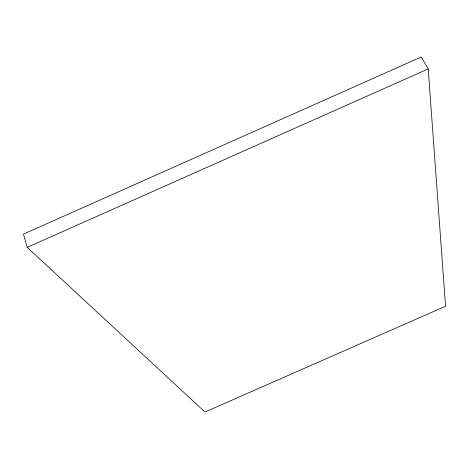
<?xml version="1.0" encoding="UTF-8"?>
<svg xmlns="http://www.w3.org/2000/svg" width="469" height="469" viewBox="0 0 469 469"><rect width="100%" height="100%" fill="white"/><g stroke="black" fill="none" stroke-linecap="round" stroke-linejoin="round"><path stroke-width="0.7" d="M27.214 247.356L428.209 68.908L421.203 56.984L23.45 234.125L27.214 247.356L204.959 412.017L445.55 306.263L428.209 68.908"/></g></svg>
